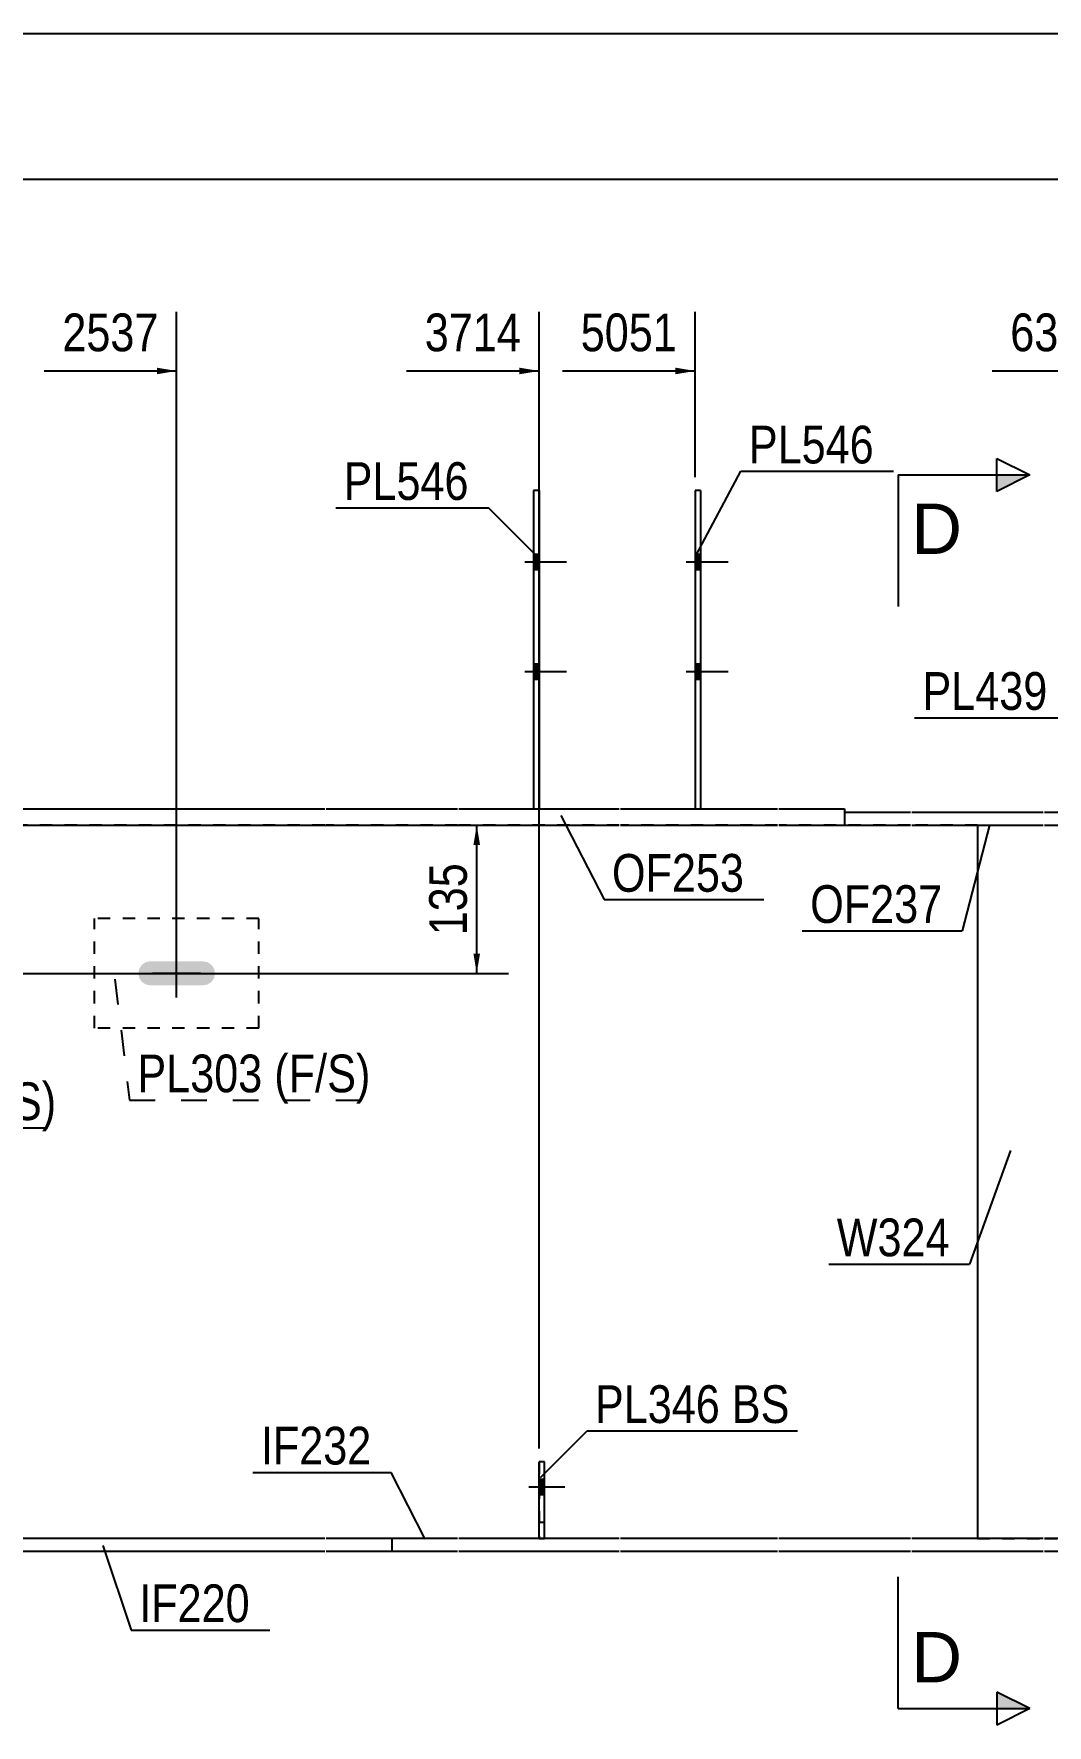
# Model space of a CAD drawing. Header units: millimetres. Extents: x -1031 to -628, y -184 to 93.
# Drawn here: x -939.6 to -862.7, y -35 to 93.4 of the extents above; entities that cross this region are included whole.
import ezdxf

# ---------------------------------------------------------------- set-up
doc = ezdxf.new("R2010")
doc.units = ezdxf.units.MM
doc.linetypes.add('DXK_LINE_DOT1', pattern=[1.8814, 0.9407, -0.9407])
doc.linetypes.add('DXK_LINE_DOT2', pattern=[3.9198, 1.9599, -1.9599])
doc.styles.add('Arial', font='ARIAL.TTF', dxfattribs={"height": 0.2})
doc.styles.add('Arial Narrow', font='ARIALN.TTF', dxfattribs={"height": 0.2})

# ---------------------------------------------------------------- blocks, each defined once
blk = doc.blocks.new('Unknown-624476958-1210')
at = {"color": 5, "linetype": 'Continuous'}
blk.add_line((-628.32, 93.42), (-1028.32, 93.42), dxfattribs=at)
blk = doc.blocks.new('Part-624476958-1739 - 1694')
at = {"color": 2, "linetype": 'Continuous'}
for p, q in [((-878.06, 34.33), (-873.06, 34.33)), ((-878.06, 34.33), (-878.06, 33.33)), ((-872.96, 34.33), (-862.96, 34.33)), ((-862.86, 34.33), (-850.7, 34.33)), ((-850.6, 34.33), (-799.7, 34.33)), ((-799.6, 34.33), (-789.6, 34.33)), ((-789.5, 34.33), (-769.89, 34.33)), ((-769.79, 34.33), (-764.79, 34.33)), ((-764.79, 34.33), (-764.79, 33.33)), ((-878.06, 33.33), (-873.06, 33.33)), ((-872.96, 33.33), (-862.96, 33.33)), ((-862.86, 33.33), (-850.7, 33.33)), ((-850.6, 33.33), (-799.7, 33.33)), ((-799.6, 33.33), (-789.6, 33.33)), ((-789.5, 33.33), (-769.89, 33.33)), ((-769.79, 33.33), (-764.79, 33.33))]:
    blk.add_line(p, q, dxfattribs=at)
blk = doc.blocks.new('Part-624476958-1744 - 1694')
at = {"color": 2, "linetype": 'Continuous'}
for p, q in [((-998.33, 34.58), (-992.01, 34.58)), ((-998.33, 34.58), (-998.33, 33.33)), ((-991.91, 34.58), (-981.91, 34.58)), ((-981.81, 34.58), (-969.64, 34.58)), ((-969.54, 34.58), (-917.55, 34.58)), ((-917.45, 34.58), (-907.45, 34.58)), ((-907.35, 34.58), (-895.18, 34.58)), ((-895.08, 34.58), (-883.16, 34.58)), ((-883.06, 34.58), (-878.06, 34.58)), ((-878.06, 34.58), (-878.06, 33.33)), ((-998.33, 33.33), (-992.01, 33.33)), ((-991.91, 33.33), (-981.91, 33.33)), ((-981.81, 33.33), (-969.64, 33.33)), ((-969.54, 33.33), (-917.55, 33.33)), ((-917.45, 33.33), (-907.45, 33.33)), ((-907.35, 33.33), (-895.18, 33.33)), ((-895.08, 33.33), (-883.16, 33.33)), ((-883.06, 33.33), (-878.06, 33.33))]:
    blk.add_line(p, q, dxfattribs=at)
blk = doc.blocks.new('Part-624476958-2315 - 1694')
at = {"color": 2, "linetype": 'Continuous'}
for p, q in [((-901.26, -20.83), (-901.26, -15)), ((-900.85, -15), (-901.26, -15)), ((-900.85, -20.83), (-900.85, -15))]:
    blk.add_line(p, q, dxfattribs=at)
at = {"color": 7, "linetype": 'DXK_LINE_DOT1'}
for p, q in [((-901.26, -19.58), (-900.85, -19.58)), ((-901.26, -20.83), (-900.85, -20.83))]:
    blk.add_line(p, q, dxfattribs=at)
blk = doc.blocks.new('Part-624476958-1771 - 1694')
at = {"color": 2, "linetype": 'Continuous'}
for p, q in [((-867.96, 33.33), (-867.96, -20.83)), ((-784.48, 33.33), (-784.48, -20.83))]:
    blk.add_line(p, q, dxfattribs=at)
at = {"color": 7, "linetype": 'DXK_LINE_DOT1'}
for p, q in [((-867.96, 33.33), (-862.96, 33.33)), ((-862.86, 33.33), (-850.7, 33.33)), ((-850.6, 33.33), (-799.7, 33.33)), ((-799.6, 33.33), (-789.6, 33.33)), ((-789.5, 33.33), (-784.48, 33.33)), ((-867.96, -20.83), (-862.96, -20.83)), ((-862.86, -20.83), (-850.7, -20.83)), ((-850.6, -20.83), (-799.7, -20.83)), ((-799.6, -20.83), (-789.6, -20.83)), ((-789.5, -20.83), (-784.48, -20.83))]:
    blk.add_line(p, q, dxfattribs=at)
blk = doc.blocks.new('Part-624476958-1793 - 1694')
at = {"color": 7, "linetype": 'DXK_LINE_DOT1'}
for p, q in [((-992.01, 33.33), (-998.33, 33.33)), ((-998.33, 33.33), (-998.33, -20.83)), ((-981.91, 33.33), (-991.91, 33.33)), ((-969.64, 33.33), (-981.81, 33.33)), ((-917.55, 33.33), (-969.54, 33.33)), ((-907.45, 33.33), (-917.45, 33.33)), ((-895.18, 33.33), (-907.35, 33.33)), ((-883.16, 33.33), (-895.08, 33.33)), ((-873.06, 33.33), (-883.06, 33.33)), ((-867.96, 33.33), (-872.96, 33.33)), ((-867.96, 33.33), (-867.96, -20.83)), ((-992.01, -20.83), (-998.33, -20.83)), ((-981.91, -20.83), (-991.91, -20.83)), ((-969.64, -20.83), (-981.81, -20.83)), ((-917.55, -20.83), (-969.54, -20.83)), ((-907.45, -20.83), (-917.45, -20.83)), ((-895.18, -20.83), (-907.35, -20.83)), ((-883.16, -20.83), (-895.08, -20.83)), ((-873.06, -20.83), (-883.06, -20.83)), ((-867.96, -20.83), (-872.96, -20.83))]:
    blk.add_line(p, q, dxfattribs=at)
blk = doc.blocks.new('Part-624476958-1815 - 1694')
at = {"color": 2, "linetype": 'Continuous'}
for p, q in [((-907.45, -20.83), (-912.45, -20.83)), ((-912.45, -20.83), (-912.45, -21.83)), ((-895.18, -20.83), (-907.35, -20.83)), ((-883.16, -20.83), (-895.08, -20.83)), ((-873.06, -20.83), (-883.06, -20.83)), ((-862.96, -20.83), (-872.96, -20.83)), ((-850.7, -20.83), (-862.86, -20.83)), ((-799.7, -20.83), (-850.6, -20.83)), ((-794.6, -20.83), (-799.6, -20.83)), ((-794.6, -20.83), (-794.6, -21.83)), ((-907.45, -21.83), (-912.45, -21.83)), ((-895.18, -21.83), (-907.35, -21.83)), ((-883.16, -21.83), (-895.08, -21.83)), ((-873.06, -21.83), (-883.06, -21.83)), ((-862.96, -21.83), (-872.96, -21.83)), ((-850.7, -21.83), (-862.86, -21.83)), ((-799.7, -21.83), (-850.6, -21.83)), ((-794.6, -21.83), (-799.6, -21.83))]:
    blk.add_line(p, q, dxfattribs=at)
blk = doc.blocks.new('Part-624476958-1859 - 1694')
at = {"color": 2, "linetype": 'Continuous'}
for p, q in [((-992.01, -20.83), (-998.33, -20.83)), ((-998.33, -20.83), (-998.33, -21.83)), ((-981.91, -20.83), (-991.91, -20.83)), ((-969.64, -20.83), (-981.81, -20.83)), ((-917.55, -20.83), (-969.54, -20.83)), ((-912.45, -20.83), (-917.45, -20.83)), ((-912.45, -20.83), (-912.45, -21.83)), ((-992.01, -21.83), (-998.33, -21.83)), ((-981.91, -21.83), (-991.91, -21.83)), ((-969.64, -21.83), (-981.81, -21.83)), ((-917.55, -21.83), (-969.54, -21.83)), ((-912.45, -21.83), (-917.45, -21.83))]:
    blk.add_line(p, q, dxfattribs=at)
blk = doc.blocks.new('Bolt-624476958-2378 - 1694')
at = {"linetype": 'Continuous'}
for points in [[(-901.26, 52.75), (-901.26, 53.91), (-901.68, 53.91), (-901.68, 52.75)], [(-901.26, 52.75), (-901.26, 53.91), (-901.68, 53.91), (-901.68, 52.75)], [(-901.26, 44.41), (-901.26, 45.58), (-901.68, 45.58), (-901.68, 44.41)], [(-901.26, 44.41), (-901.26, 45.58), (-901.68, 45.58), (-901.68, 44.41)]]:
    blk.add_hatch(color=3, dxfattribs=at).paths.add_polyline_path(points)
at = {"color": 3, "linetype": 'Continuous'}
for p, q in [((-902.35, 53.33), (-899.18, 53.33)), ((-902.35, 53.33), (-899.18, 53.33)), ((-901.68, 53.91), (-901.26, 53.91)), ((-901.68, 53.91), (-901.26, 53.91)), ((-901.68, 52.75), (-901.26, 52.75)), ((-901.68, 52.75), (-901.26, 52.75)), ((-902.35, 45), (-899.18, 45)), ((-902.35, 45), (-899.18, 45)), ((-901.68, 45.58), (-901.26, 45.58)), ((-901.68, 45.58), (-901.26, 45.58)), ((-901.68, 44.41), (-901.26, 44.41)), ((-901.68, 44.41), (-901.26, 44.41))]:
    blk.add_line(p, q, dxfattribs=at)
blk = doc.blocks.new('Part-624476958-2075 - 1694')
at = {"color": 7, "linetype": 'DXK_LINE_DOT1'}
for p, q in [((-922.55, 26.25), (-935.05, 26.25)), ((-935.05, 17.92), (-935.05, 26.25)), ((-922.55, 17.92), (-922.55, 26.25)), ((-922.55, 17.92), (-935.05, 17.92))]:
    blk.add_line(p, q, dxfattribs=at)
blk = doc.blocks.new('Part-624476958-2112 - 1694')
at = {"color": 2, "linetype": 'Continuous'}
for p, q in [((-901.26, 58.75), (-901.68, 58.75)), ((-901.68, 58.75), (-901.68, 34.58)), ((-901.26, 58.75), (-901.26, 34.58))]:
    blk.add_line(p, q, dxfattribs=at)
at = {"color": 7, "linetype": 'DXK_LINE_DOT1'}
blk.add_line((-901.68, 34.58), (-901.26, 34.58), dxfattribs=at)
blk = doc.blocks.new('Part-624476958-2154 - 1694')
at = {"color": 2, "linetype": 'Continuous'}
for p, q in [((-889, 58.75), (-889.41, 58.75)), ((-889.41, 58.75), (-889.41, 34.58)), ((-889, 58.75), (-889, 34.58))]:
    blk.add_line(p, q, dxfattribs=at)
at = {"color": 7, "linetype": 'DXK_LINE_DOT1'}
blk.add_line((-889.41, 34.58), (-889, 34.58), dxfattribs=at)
blk = doc.blocks.new('Part-624476958-2320 - 1694')
at = {"color": 7, "linetype": 'DXK_LINE_DOT1'}
for p, q in [((-901.26, -15), (-901.26, -20.83)), ((-900.85, -15), (-901.26, -15)), ((-900.85, -20.83), (-900.85, -15))]:
    blk.add_line(p, q, dxfattribs=at)
blk = doc.blocks.new('Bolt-624476958-2374 - 1694')
at = {"linetype": 'Continuous'}
blk.add_hatch(color=3, dxfattribs=at).paths.add_polyline_path([(-931.64, 22.43), (-931.71, 22.08), (-931.64, 21.73), (-931.44, 21.43), (-931.15, 21.24), (-930.8, 21.17), (-926.8, 21.17), (-926.45, 21.24), (-926.15, 21.43), (-925.95, 21.73), (-925.88, 22.08), (-925.95, 22.43), (-926.15, 22.73), (-926.45, 22.93), (-926.8, 23), (-930.8, 23), (-931.15, 22.93), (-931.44, 22.73)])
at = {"color": 3, "linetype": 'Continuous'}
for p, q in [((-928.8, 20.25), (-928.8, 23.92)), ((-926.96, 22.08), (-930.63, 22.08))]:
    blk.add_line(p, q, dxfattribs=at)
blk = doc.blocks.new('Bolt-624476958-2383 - 1694')
at = {"linetype": 'Continuous'}
for points in [[(-889, 52.75), (-889, 53.91), (-889.41, 53.91), (-889.41, 52.75)], [(-889, 52.75), (-889, 53.91), (-889.41, 53.91), (-889.41, 52.75)], [(-889, 44.41), (-889, 45.58), (-889.41, 45.58), (-889.41, 44.41)], [(-889, 44.41), (-889, 45.58), (-889.41, 45.58), (-889.41, 44.41)]]:
    blk.add_hatch(color=3, dxfattribs=at).paths.add_polyline_path(points)
at = {"color": 3, "linetype": 'Continuous'}
for p, q in [((-890.08, 53.33), (-886.91, 53.33)), ((-890.08, 53.33), (-886.91, 53.33)), ((-889.41, 53.91), (-889, 53.91)), ((-889.41, 53.91), (-889, 53.91)), ((-889.41, 52.75), (-889, 52.75)), ((-889.41, 52.75), (-889, 52.75)), ((-890.08, 45), (-886.91, 45)), ((-890.08, 45), (-886.91, 45)), ((-889.41, 45.58), (-889, 45.58)), ((-889.41, 45.58), (-889, 45.58)), ((-889.41, 44.41), (-889, 44.41)), ((-889.41, 44.41), (-889, 44.41))]:
    blk.add_line(p, q, dxfattribs=at)
blk = doc.blocks.new('Bolt-624476958-2390 - 1694')
at = {"linetype": 'Continuous'}
blk.add_hatch(color=3, dxfattribs=at).paths.add_polyline_path([(-900.85, -17.5), (-900.85, -16.33), (-901.26, -16.33), (-901.26, -17.5)])
at = {"color": 3, "linetype": 'Continuous'}
for p, q in [((-901.26, -16.33), (-900.85, -16.33)), ((-902.05, -16.92), (-899.3, -16.92)), ((-901.26, -17.5), (-900.85, -17.5))]:
    blk.add_line(p, q, dxfattribs=at)
blk = doc.blocks.new('Bolt-624476958-2391 - 1694')
at = {"color": 3, "linetype": 'DXK_LINE_DOT2'}
for p, q in [((-901.26, -16.33), (-900.85, -16.33)), ((-902.05, -16.92), (-899.3, -16.92)), ((-901.26, -17.5), (-900.85, -17.5))]:
    blk.add_line(p, q, dxfattribs=at)
blk = doc.blocks.new('StraightDimension-624476958-11280 - 1694')
at = {"linetype": 'Continuous'}
blk.add_hatch(color=7, dxfattribs=at).paths.add_polyline_path([(-858.28, 68.07), (-856.78, 67.82), (-858.28, 67.57)])
at = {"color": 7, "linetype": 'Continuous'}
for p, q in [((-856.78, -14), (-856.78, 72.32)), ((-866.84, 67.82), (-856.78, 67.82))]:
    blk.add_line(p, q, dxfattribs=at)
at = {"color": 0}
blk.add_wipeout([(-857.55, 68.72), (-857.55, 72.92), (-866.07, 72.92), (-866.07, 68.72)], dxfattribs=at)
at = {"color": 3, "style": 'Arial Narrow'}
blk.add_text('6398', height=2.863, dxfattribs=at).set_placement((-865.47, 69.32))
blk = doc.blocks.new('StraightDimension-624476958-11282 - 1694')
at = {"linetype": 'Continuous'}
blk.add_hatch(color=7, dxfattribs=at).paths.add_polyline_path([(-902.76, 68.07), (-901.26, 67.82), (-902.76, 67.57)])
at = {"color": 7, "linetype": 'Continuous'}
for p, q in [((-901.26, -14), (-901.26, 72.32)), ((-911.33, 67.82), (-901.26, 67.82))]:
    blk.add_line(p, q, dxfattribs=at)
at = {"color": 0}
blk.add_wipeout([(-902.04, 68.72), (-902.04, 72.92), (-910.55, 72.92), (-910.55, 68.72)], dxfattribs=at)
at = {"color": 3, "style": 'Arial Narrow'}
blk.add_text('3714', height=2.863, dxfattribs=at).set_placement((-909.95, 69.32))
blk = doc.blocks.new('StraightDimension-624476958-3151 - 1694')
at = {"linetype": 'Continuous'}
for points in [[(-906.25, 31.83), (-906, 33.33), (-905.75, 31.83)], [(-905.75, 23.58), (-906, 22.08), (-906.25, 23.58)]]:
    blk.add_hatch(color=7, dxfattribs=at).paths.add_polyline_path(points)
at = {"color": 7, "linetype": 'Continuous'}
for p, q in [((-919.07, 33.33), (-903.6, 33.33)), ((-906, 22.08), (-906, 33.33)), ((-952.8, 22.08), (-903.6, 22.08))]:
    blk.add_line(p, q, dxfattribs=at)
at = {"color": 0}
blk.add_wipeout([(-906.15, 31.05), (-910.35, 31.05), (-910.35, 24.37), (-906.15, 24.37)], dxfattribs=at)
at = {"color": 3, "style": 'Arial Narrow'}
blk.add_text('135', height=2.863, rotation=90.0002, dxfattribs=at).set_placement((-906.75, 24.97))
blk = doc.blocks.new('StraightDimension-624476958-11281 - 1694')
at = {"linetype": 'Continuous'}
blk.add_hatch(color=7, dxfattribs=at).paths.add_polyline_path([(-890.91, 68.07), (-889.41, 67.82), (-890.91, 67.57)])
at = {"color": 7, "linetype": 'Continuous'}
for p, q in [((-889.41, 59.75), (-889.41, 72.32)), ((-899.48, 67.82), (-889.41, 67.82))]:
    blk.add_line(p, q, dxfattribs=at)
at = {"color": 0}
blk.add_wipeout([(-890.19, 68.72), (-890.19, 72.92), (-898.7, 72.92), (-898.7, 68.72)], dxfattribs=at)
at = {"color": 3, "style": 'Arial Narrow'}
blk.add_text('5051', height=2.863, dxfattribs=at).set_placement((-898.1, 69.32))
blk = doc.blocks.new('StraightDimension-624476958-11283 - 1694')
at = {"linetype": 'Continuous'}
blk.add_hatch(color=7, dxfattribs=at).paths.add_polyline_path([(-930.3, 68.07), (-928.8, 67.82), (-930.3, 67.57)])
at = {"color": 7, "linetype": 'Continuous'}
for p, q in [((-928.8, 23.08), (-928.8, 72.32)), ((-938.86, 67.82), (-928.8, 67.82))]:
    blk.add_line(p, q, dxfattribs=at)
at = {"color": 0}
blk.add_wipeout([(-929.57, 68.72), (-929.57, 72.92), (-938.08, 72.92), (-938.08, 68.72)], dxfattribs=at)
at = {"color": 3, "style": 'Arial Narrow'}
blk.add_text('2537', height=2.863, dxfattribs=at).set_placement((-937.48, 69.32))
blk = doc.blocks.new('StraightDimension-624476958-11607 - 1694')
at = {"color": 7, "linetype": 'Continuous'}
blk.add_line((-1000, 82.39), (-656.03, 82.39), dxfattribs=at)
blk = doc.blocks.new('Mark-624476958-1740 - 1694')
at = {"color": 0}
blk.add_wipeout([(-885.68, 28.28), (-885.68, 31.28), (-895.73, 31.28), (-895.73, 28.28)], dxfattribs=at)
blk.add_wipeout([(-885.68, 28.28), (-885.68, 31.28), (-895.73, 31.28), (-895.73, 28.28)], dxfattribs=at)
at = {"color": 7, "linetype": 'Continuous'}
for p, q in [((-899.6, 34.06), (-896.33, 27.68)), ((-896.33, 27.68), (-884.18, 27.68))]:
    blk.add_line(p, q, dxfattribs=at)
at = {"color": 3, "style": 'Arial Narrow'}
blk.add_text('OF253', height=2.863, dxfattribs=at).set_placement((-895.73, 28.28))
blk = doc.blocks.new('Mark-624476958-1767 - 1694')
at = {"color": 7, "linetype": 'Continuous'}
blk.add_line((-865.44, 8.64), (-868.56, 0), dxfattribs=at)
at = {"color": 0}
blk.add_wipeout([(-870.06, 0.6), (-870.06, 3.6), (-878.65, 3.6), (-878.65, 0.6)], dxfattribs=at)
blk.add_wipeout([(-870.06, 0.6), (-870.06, 3.6), (-878.65, 3.6), (-878.65, 0.6)], dxfattribs=at)
at = {"color": 7, "linetype": 'Continuous'}
blk.add_line((-879.25, 0), (-868.56, 0), dxfattribs=at)
at = {"color": 3, "style": 'Arial Narrow'}
blk.add_text('W324', height=2.863, dxfattribs=at).set_placement((-878.65, 0.6))
blk = doc.blocks.new('Mark-624476958-1811 - 1694')
at = {"color": 7, "linetype": 'Continuous'}
blk.add_line((-909.93, -20.88), (-912.5, -15.81), dxfattribs=at)
at = {"color": 0}
blk.add_wipeout([(-914, -15.21), (-914, -12.21), (-922.4, -12.21), (-922.4, -15.21)], dxfattribs=at)
blk.add_wipeout([(-914, -15.21), (-914, -12.21), (-922.4, -12.21), (-922.4, -15.21)], dxfattribs=at)
at = {"color": 7, "linetype": 'Continuous'}
blk.add_line((-923, -15.81), (-912.5, -15.81), dxfattribs=at)
at = {"color": 3, "style": 'Arial Narrow'}
blk.add_text('IF232', height=2.863, dxfattribs=at).set_placement((-922.4, -15.21))
blk = doc.blocks.new('Mark-624476958-1855 - 1694')
at = {"color": 0}
blk.add_wipeout([(-923.23, -27.18), (-923.23, -24.18), (-931.64, -24.18), (-931.64, -27.18)], dxfattribs=at)
blk.add_wipeout([(-923.23, -27.18), (-923.23, -24.18), (-931.64, -24.18), (-931.64, -27.18)], dxfattribs=at)
at = {"color": 7, "linetype": 'Continuous'}
for p, q in [((-934.41, -21.36), (-932.24, -27.78)), ((-932.24, -27.78), (-921.73, -27.78))]:
    blk.add_line(p, q, dxfattribs=at)
at = {"color": 3, "style": 'Arial Narrow'}
blk.add_text('IF220', height=2.863, dxfattribs=at).set_placement((-931.64, -27.18))
blk = doc.blocks.new('Mark-624476958-2150 - 1694')
at = {"color": 0}
blk.add_wipeout([(-875.83, 60.8), (-875.83, 63.8), (-885.33, 63.8), (-885.33, 60.8)], dxfattribs=at)
blk.add_wipeout([(-875.83, 60.8), (-875.83, 63.8), (-885.33, 63.8), (-885.33, 60.8)], dxfattribs=at)
at = {"color": 7, "linetype": 'Continuous'}
for p, q in [((-889.3, 53.89), (-885.93, 60.2)), ((-885.93, 60.2), (-874.33, 60.2))]:
    blk.add_line(p, q, dxfattribs=at)
at = {"color": 3, "style": 'Arial Narrow'}
blk.add_text('PL546', height=2.863, dxfattribs=at).set_placement((-885.33, 60.8))
blk = doc.blocks.new('Mark-624476958-2061 - 1694')
at = {"color": 0}
for points in [[(-946.14, 10.94), (-946.14, 13.94), (-955.65, 13.94), (-955.65, 10.94)], [(-937.94, 10.94), (-937.94, 13.94), (-945.24, 13.94), (-945.24, 10.94)]]:
    blk.add_wipeout(points, dxfattribs=at)
for points in [[(-946.14, 10.94), (-946.14, 13.94), (-955.65, 13.94), (-955.65, 10.94)], [(-937.94, 10.94), (-937.94, 13.94), (-945.24, 13.94), (-945.24, 10.94)]]:
    blk.add_wipeout(points, dxfattribs=at)
at = {"color": 7, "linetype": 'DXK_LINE_DOT2'}
for p, q in [((-958.49, 21.65), (-956.25, 10.34)), ((-956.25, 10.34), (-937.34, 10.34))]:
    blk.add_line(p, q, dxfattribs=at)
at = {"color": 3, "style": 'Arial Narrow'}
for s, p in [('PL303', (-955.65, 10.94)), ('(F/', (-945.24, 10.94)), ('S)', (-941.23, 10.94))]:
    blk.add_text(s, height=2.863, dxfattribs=at).set_placement(p)
blk = doc.blocks.new('Mark-624476958-2071 - 1694')
at = {"color": 0}
for points in [[(-922.28, 13.05), (-922.28, 16.05), (-931.78, 16.05), (-931.78, 13.05)], [(-914.08, 13.05), (-914.08, 16.05), (-921.38, 16.05), (-921.38, 13.05)]]:
    blk.add_wipeout(points, dxfattribs=at)
for points in [[(-922.28, 13.05), (-922.28, 16.05), (-931.78, 16.05), (-931.78, 13.05)], [(-914.08, 13.05), (-914.08, 16.05), (-921.38, 16.05), (-921.38, 13.05)]]:
    blk.add_wipeout(points, dxfattribs=at)
at = {"color": 7, "linetype": 'DXK_LINE_DOT2'}
for p, q in [((-933.49, 21.65), (-932.38, 12.45)), ((-932.38, 12.45), (-913.48, 12.45))]:
    blk.add_line(p, q, dxfattribs=at)
at = {"color": 3, "style": 'Arial Narrow'}
for s, p in [('PL303', (-931.78, 13.05)), ('(F/', (-921.38, 13.05)), ('S)', (-917.36, 13.05))]:
    blk.add_text(s, height=2.863, dxfattribs=at).set_placement(p)
blk = doc.blocks.new('Mark-624476958-2108 - 1694')
at = {"color": 7, "linetype": 'Continuous'}
blk.add_line((-901.57, 53.89), (-905.11, 57.43), dxfattribs=at)
at = {"color": 0}
blk.add_wipeout([(-906.61, 58.03), (-906.61, 61.03), (-916.11, 61.03), (-916.11, 58.03)], dxfattribs=at)
blk.add_wipeout([(-906.61, 58.03), (-906.61, 61.03), (-916.11, 61.03), (-916.11, 58.03)], dxfattribs=at)
at = {"color": 7, "linetype": 'Continuous'}
blk.add_line((-916.71, 57.43), (-905.11, 57.43), dxfattribs=at)
at = {"color": 3, "style": 'Arial Narrow'}
blk.add_text('PL546', height=2.863, dxfattribs=at).set_placement((-916.11, 58.03))
blk = doc.blocks.new('SectionMark-624476958-3180 - 1694')
at = {"linetype": 'Continuous'}
for points in [[(-866.49, 58.68), (-866.49, 59.93), (-863.99, 59.93)], [(-866.49, -33.75), (-866.49, -32.5), (-863.99, -33.75)]]:
    blk.add_hatch(color=30, dxfattribs=at).paths.add_polyline_path(points)
at = {"color": 30, "linetype": 'Continuous'}
for p, q in [((-866.49, 58.68), (-866.49, 61.18)), ((-866.49, 61.18), (-863.99, 59.93)), ((-873.99, 59.93), (-873.99, 49.93)), ((-873.99, 59.93), (-863.99, 59.93)), ((-863.99, 59.93), (-866.49, 58.68)), ((-873.99, -33.75), (-873.99, -23.75)), ((-863.99, -33.75), (-866.49, -32.5)), ((-866.49, -32.5), (-866.49, -35)), ((-873.99, -33.75), (-863.99, -33.75)), ((-863.99, -33.75), (-866.49, -35))]:
    blk.add_line(p, q, dxfattribs=at)
at = {"color": 0, "linetype": 'Continuous'}
for points in [[(-869.14, 53.93), (-869.14, 57.93), (-872.99, 57.93), (-872.99, 53.93)], [(-869.14, -31.75), (-869.14, -27.75), (-872.99, -27.75), (-872.99, -31.75)]]:
    blk.add_wipeout(points, dxfattribs=at)
at = {"color": 96, "linetype": 'Continuous', "style": 'Arial'}
for p in [(-872.99, 53.93), (-872.99, -31.75)]:
    blk.add_text('D', height=3.82, dxfattribs=at).set_placement(p)
blk = doc.blocks.new('MarkSet-624476958-3211 - 1694')
at = {"color": 0}
for points in [[(-887.52, -12.06), (-887.52, -9.06), (-897.02, -9.06), (-897.02, -12.06)], [(-882.23, -12.06), (-882.23, -9.06), (-886.62, -9.06), (-886.62, -12.06)]]:
    blk.add_wipeout(points, dxfattribs=at)
for points in [[(-887.52, -12.06), (-887.52, -9.06), (-897.02, -9.06), (-897.02, -12.06)], [(-882.23, -12.06), (-882.23, -9.06), (-886.62, -9.06), (-886.62, -12.06)]]:
    blk.add_wipeout(points, dxfattribs=at)
at = {"color": 7, "linetype": 'Continuous'}
for p, q in [((-901.15, -16.19), (-897.62, -12.66)), ((-897.62, -12.66), (-881.63, -12.66))]:
    blk.add_line(p, q, dxfattribs=at)
at = {"color": 3, "style": 'Arial Narrow'}
for s, p in [('PL346', (-897.02, -12.06)), ('BS', (-886.62, -12.06))]:
    blk.add_text(s, height=2.863, dxfattribs=at).set_placement(p)
blk = doc.blocks.new('Mark-624476958-5502 - 1694')
at = {"color": 7, "linetype": 'Continuous'}
blk.add_line((-857.09, 39.2), (-861.13, 41.49), dxfattribs=at)
at = {"color": 0}
blk.add_wipeout([(-862.63, 42.09), (-862.63, 45.09), (-872.14, 45.09), (-872.14, 42.09)], dxfattribs=at)
blk.add_wipeout([(-862.63, 42.09), (-862.63, 45.09), (-872.14, 45.09), (-872.14, 42.09)], dxfattribs=at)
at = {"color": 7, "linetype": 'Continuous'}
blk.add_line((-872.74, 41.49), (-861.13, 41.49), dxfattribs=at)
at = {"color": 3, "style": 'Arial Narrow'}
blk.add_text('PL439', height=2.863, dxfattribs=at).set_placement((-872.14, 42.09))
blk = doc.blocks.new('Mark-624476958-5505 - 1694')
at = {"color": 7, "linetype": 'Continuous'}
blk.add_line((-867.05, 33.33), (-869.12, 25.31), dxfattribs=at)
at = {"color": 0}
blk.add_wipeout([(-870.62, 25.91), (-870.62, 28.91), (-880.67, 28.91), (-880.67, 25.91)], dxfattribs=at)
blk.add_wipeout([(-870.62, 25.91), (-870.62, 28.91), (-880.67, 28.91), (-880.67, 25.91)], dxfattribs=at)
at = {"color": 7, "linetype": 'Continuous'}
blk.add_line((-881.27, 25.31), (-869.12, 25.31), dxfattribs=at)
at = {"color": 3, "style": 'Arial Narrow'}
blk.add_text('OF237', height=2.863, dxfattribs=at).set_placement((-880.67, 25.91))

msp = doc.modelspace()

# ---------------------------------------------------------------- block references
for name in ['Unknown-624476958-1210', 'Part-624476958-2112 - 1694', 'Part-624476958-2154 - 1694', 'Bolt-624476958-2378 - 1694', 'Bolt-624476958-2383 - 1694', 'Part-624476958-1744 - 1694', 'Part-624476958-1739 - 1694', 'Part-624476958-1793 - 1694', 'Part-624476958-1771 - 1694', 'Part-624476958-2075 - 1694', 'Bolt-624476958-2374 - 1694', 'Part-624476958-2315 - 1694', 'Part-624476958-2320 - 1694', 'Bolt-624476958-2390 - 1694', 'Bolt-624476958-2391 - 1694', 'Part-624476958-1859 - 1694', 'Part-624476958-1815 - 1694']:
    msp.add_blockref(name, (0, 0))

# ---------------------------------------------------------------- next in the draw order: block references
for name in ['StraightDimension-624476958-11282 - 1694', 'StraightDimension-624476958-11281 - 1694', 'StraightDimension-624476958-11280 - 1694']:
    msp.add_blockref(name, (0, 0))

# ---------------------------------------------------------------- next in the draw order: block references
for name in ['StraightDimension-624476958-3151 - 1694', 'Mark-624476958-1767 - 1694', 'MarkSet-624476958-3211 - 1694', 'Mark-624476958-1811 - 1694']:
    msp.add_blockref(name, (0, 0))

# ---------------------------------------------------------------- next in the draw order: block references
for name in ['StraightDimension-624476958-11283 - 1694', 'Mark-624476958-2061 - 1694', 'Mark-624476958-2071 - 1694', 'Mark-624476958-1855 - 1694']:
    msp.add_blockref(name, (0, 0))

# ---------------------------------------------------------------- next in the draw order: block references
msp.add_blockref('StraightDimension-624476958-11607 - 1694', (0, 0))

# ---------------------------------------------------------------- next in the draw order: block references
for name in ['Mark-624476958-2150 - 1694', 'Mark-624476958-2108 - 1694', 'Mark-624476958-1740 - 1694']:
    msp.add_blockref(name, (0, 0))

# ---------------------------------------------------------------- next in the draw order: block references
msp.add_blockref('SectionMark-624476958-3180 - 1694', (0, 0))

# ---------------------------------------------------------------- next in the draw order: block references
for name in ['Mark-624476958-5502 - 1694', 'Mark-624476958-5505 - 1694']:
    msp.add_blockref(name, (0, 0))

doc.saveas('drawing.dxf')
